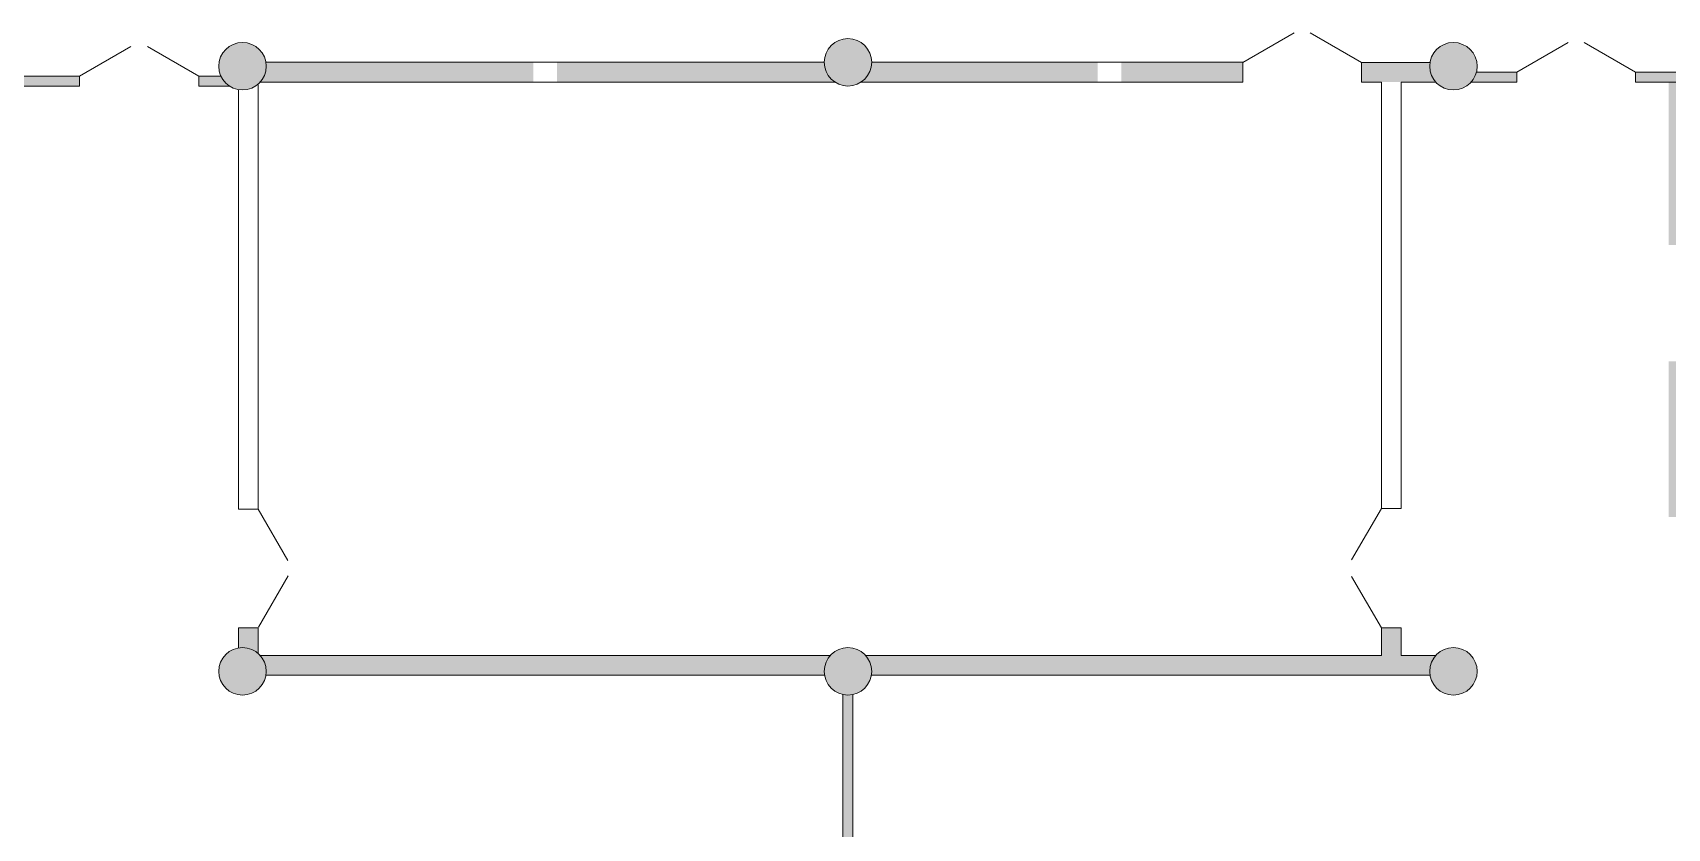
# Model space of a CAD drawing. Header units: millimetres. Extents: x 72919 to 485785, y -53256 to 338519.
# Drawn here: x 234485 to 255138, y 66390 to 76449 of the extents above; entities that cross this region are included whole.
import ezdxf

# ---------------------------------------------------------------- set-up
doc = ezdxf.new("R2010")
doc.units = ezdxf.units.MM
doc.layers.add('1', color=7, linetype='Continuous')
doc.layers.add('door', color=177, linetype='Continuous', lineweight=9)
doc.layers.add('wall', color=5, linetype='Continuous', lineweight=40)

msp = doc.modelspace()

# ---------------------------------------------------------------- hatches: boundary and pattern name
at = {"ltscale": 500, "true_color": 0x000000}
h = msp.add_hatch(color=18, dxfattribs=at)
h.dxf.hatch_style = 1
edge = h.paths.add_edge_path()
edge.add_arc((237135.43379, 76024.99944), 300, 0, 360)
h = msp.add_hatch(color=18, dxfattribs=at)
h.dxf.hatch_style = 1
edge = h.paths.add_edge_path()
edge.add_arc((244785.43379, 76074.99944), 300, 0, 360)
h = msp.add_hatch(color=18, dxfattribs=at)
h.dxf.hatch_style = 1
edge = h.paths.add_edge_path()
edge.add_arc((244785.43379, 76074.99944), 300, 0, 360)
h = msp.add_hatch(color=18, dxfattribs=at)
h.dxf.hatch_style = 1
edge = h.paths.add_edge_path()
edge.add_arc((252435.43379, 76024.99944), 300, 0, 360)
h = msp.add_hatch(color=18, dxfattribs=at)
h.dxf.hatch_style = 1
edge = h.paths.add_edge_path()
edge.add_line((237431.10379, 76075.78577), (240810.47002, 76074.99399))
edge.add_line((240810.47002, 76074.99399), (240810.39992, 75824.994))
edge.add_line((240810.39992, 75824.994), (237359.75917, 75825.80576))
edge.add_arc((237135.43379, 76024.99944), 300, 318.395960407, 369.746409949)
h = msp.add_hatch(color=18, dxfattribs=at)
h.dxf.hatch_style = 1
edge = h.paths.add_edge_path()
edge.add_arc((244788.29719, 76076.53477), 302.86615, 180.285300895, 236.151829082)
edge.add_line((244619.60255, 75824.99944), (241110.4098, 75825.03362))
edge.add_line((241110.4098, 75825.03362), (241110.46013, 76075.03361))
edge.add_line((241110.46013, 76075.03361), (244485.4348, 76075.02667))
h = msp.add_hatch(color=18, dxfattribs=at)
h.dxf.hatch_style = 1
edge = h.paths.add_edge_path()
edge.add_arc((244785.43379, 76075.80579), 300, 303.313948403, 359.845999419)
edge.add_line((245085.4327, 76074.99944), (247940.58223, 76075.00518))
edge.add_line((247940.58223, 76075.00518), (247940.58223, 75825.00518))
edge.add_line((247940.58223, 75825.00518), (244950.20167, 75824.99944))
edge.add_line((244950.20167, 75824.99944), (244950.20167, 75825.10368))
h = msp.add_hatch(color=18, dxfattribs=at)
h.dxf.hatch_style = 1
h.paths.add_polyline_path([(248240.58223, 76075.00594), (248240.58223, 75825.00594), (249774.39654, 75824.99944), (249774.39654, 76074.99944)])
h = msp.add_hatch(color=18, dxfattribs=at)
h.dxf.hatch_style = 1
edge = h.paths.add_edge_path()
edge.add_arc((252435.43379, 76024.99944), 300, 170.561970821, 222.017116669)
edge.add_line((252212.55032, 75824.19367), (251274.61496, 75824.19367))
edge.add_line((251274.61496, 75824.19367), (251274.61496, 76074.19367))
edge.add_line((251274.61496, 76074.19367), (252139.49472, 76074.19367))
h = msp.add_hatch(color=18, dxfattribs=at)
h.dxf.hatch_style = 1
h.paths.add_polyline_path([(231909.67041, 75774.99944), (231909.67278, 75899.99944), (230133.15159, 75899.99944, -0.1397327691), (230026.26502, 75774.99944)])
h.paths.add_polyline_path([(232209.67278, 75649.99944), (232209.67278, 75774.99944), (232084.67278, 75774.99944), (232084.67278, 75524.99944), (233584.6723, 75524.99944), (233584.6723, 75649.99944)])
h.paths.add_polyline_path([(233584.6723, 75455.35716), (233709.6723, 75455.35716), (233709.6723, 75599.99708), (233584.6723, 75599.99944)])
h.paths.add_polyline_path([(235075.43379, 75774.99944), (235075.43379, 75899.99944), (233709.60396, 75899.99944), (233709.60396, 75774.99944)])
h.paths.add_polyline_path([(236969.60255, 75774.99944, -0.1397327691), (236862.71598, 75899.99944), (236585.43379, 75899.99944), (236585.43379, 75774.99944)])
h.paths.add_polyline_path([(229485.43379, 75899.99944), (229383.15159, 75899.99944, -0.1397327691), (229276.26502, 75774.99944), (229485.43379, 75774.99944)])
h.paths.add_polyline_path([(229694.60255, 75774.99944, -0.1397327691), (229587.71598, 75899.99944), (229485.43379, 75899.99944), (229485.43379, 75774.99944)])
h = msp.add_hatch(color=18, dxfattribs=at)
h.dxf.hatch_style = 1
h.paths.add_polyline_path([(253235.36274, 75949.99888), (252725.90739, 75949.99888, -0.1198300253), (252659.04058, 75824.99944), (253235.36274, 75824.99944)])
h.paths.add_polyline_path([(255155.06371, 75949.99888), (254735.36274, 75949.99888), (254735.36274, 75824.99944), (255155.06134, 75824.99944)])
h.paths.add_polyline_path([(255880.68217, 75949.99888), (255155.06371, 75949.99888), (255155.06134, 75824.99944), (255880.68217, 75824.99944)])
h.paths.add_polyline_path([(255280.06134, 75824.99944), (255155.06134, 75824.99944), (255155.06134, 73764.50921), (255764.67071, 73764.50921), (255764.69643, 72294.69157), (255155.06134, 72294.69157), (255155.06134, 70324.92908), (255280.06134, 70324.92908), (255280.06134, 72169.69157), (255889.68217, 72169.69157), (255889.68217, 73889.51134), (255280.06134, 73889.51241)])
h = msp.add_hatch(color=18, dxfattribs=at)
h.dxf.hatch_style = 1
edge = h.paths.add_edge_path()
edge.add_line((237335.43379, 68923.73775), (237085.43379, 68923.73775))
edge.add_line((237085.43379, 68923.73775), (237085.43379, 68674.59717))
edge.add_arc((237046.76702, 68213.97878), 462.23849, 51.354688209, 85.201536979, ccw=False)
edge.add_line((237335.43379, 68574.99944), (237335.43379, 68923.73775))
h = msp.add_hatch(color=18, dxfattribs=at)
h.dxf.hatch_style = 1
edge = h.paths.add_edge_path()
edge.add_arc((244785.43379, 68374.99944), 300, 350.405931773, 401.810314896)
edge.add_line((245009.04058, 68574.99944), (248225.26365, 68574.99944))
edge.add_line((248225.26365, 68574.99944), (248225.26365, 68574.85018))
edge.add_line((248225.26365, 68574.85018), (248605.26365, 68574.85018))
edge.add_line((248605.26365, 68574.85018), (248605.26365, 68574.99944))
edge.add_line((248605.26365, 68574.99944), (251525.61208, 68574.99944))
edge.add_line((251525.61208, 68574.99944), (251525.61496, 68924.73832))
edge.add_line((251525.61496, 68924.73832), (251775.61208, 68924.73775))
edge.add_line((251775.61208, 68924.73775), (251775.61208, 68574.99944))
edge.add_line((251775.61208, 68574.99944), (252211.82699, 68574.99944))
edge.add_arc((252435.43379, 68374.99944), 300, 138.189685104, 189.594068227)
edge.add_line((252139.6298, 68324.99944), (248605.26365, 68324.99944))
edge.add_line((248605.26365, 68324.99944), (248605.26365, 68324.91851))
edge.add_line((248605.26365, 68324.91851), (248225.26365, 68324.91851))
edge.add_line((248225.26365, 68324.91851), (248225.26365, 68324.99944))
edge.add_line((248225.26365, 68324.99944), (245081.23777, 68324.99944))
edge = h.paths.add_edge_path()
edge.add_arc((237135.43379, 68374.99944), 300, 350.405931773, 401.810314896)
edge.add_line((237359.04058, 68574.99944), (240235.43379, 68574.99944))
edge.add_line((240235.43379, 68574.99944), (240235.43379, 68574.93111))
edge.add_line((240235.43379, 68574.93111), (240615.43379, 68574.93111))
edge.add_line((240615.43379, 68574.93111), (240615.43379, 68574.99944))
edge.add_line((240615.43379, 68574.99944), (244561.82699, 68574.99944))
edge.add_arc((244785.43379, 68374.99944), 300, 138.189685104, 189.594068227)
edge.add_line((244489.6298, 68324.99944), (240615.43379, 68325.80868))
edge.add_line((240615.43379, 68325.80868), (240615.43379, 68324.99944))
edge.add_line((240615.43379, 68324.99944), (240235.43379, 68324.99944))
edge.add_line((240235.43379, 68324.99944), (237431.23777, 68324.99944))
h = msp.add_hatch(color=18, dxfattribs=at)
h.dxf.hatch_style = 1
edge = h.paths.add_edge_path()
edge.add_arc((237135.43379, 68374.99944), 300, 0, 360)
h = msp.add_hatch(color=18, dxfattribs=at)
h.dxf.hatch_style = 1
edge = h.paths.add_edge_path()
edge.add_arc((244785.43379, 68374.99944), 300, 0, 360)
h = msp.add_hatch(color=18, dxfattribs=at)
h.dxf.hatch_style = 1
edge = h.paths.add_edge_path()
edge.add_arc((252435.43379, 68374.99944), 300, 0, 360)
h = msp.add_hatch(color=18, dxfattribs=at)
h.dxf.hatch_style = 1
h.paths.add_polyline_path([(244722.93379, 68081.58208), (244847.93379, 68081.58208), (244847.93379, 61018.41681), (244722.93379, 61018.41681)])
at = {"layer": '1', "ltscale": 500, "true_color": 0x000000}
h = msp.add_hatch(color=18, dxfattribs=at)
h.dxf.hatch_style = 1
h.paths.add_polyline_path([(237335.43379, 75726.00447), (237335.43379, 70422.92851), (237085.43379, 70422.92851), (237085.43379, 75726.00447)], flags=0)
h = msp.add_hatch(color=18, dxfattribs=at)
h.dxf.hatch_style = 1
h.paths.add_polyline_path([(251775.61208, 75774.1938), (251775.61496, 70432.92921), (251525.61496, 70432.92908), (251525.61208, 75774.19367)], flags=0)

# ---------------------------------------------------------------- linework, layer by layer
at = {"layer": 'door', "linetype": 'ByBlock', "ltscale": 100}
for p, q in [((249775.39654, 76074.1931), (250424.91559, 76449.1931)), ((251275.61208, 76074.1931), (250626.09303, 76449.1931)), ((235075.43379, 75900.80764), (235724.95284, 76275.80764)), ((236585.43379, 75900.80764), (235935.91473, 76275.80764)), ((253235.36274, 75949.99888), (253884.88179, 76324.99888)), ((254735.36274, 75949.99888), (254085.84369, 76324.99888)), ((251525.61208, 70433.92908), (251149.61208, 69784.41003)), ((237335.43379, 70423.92851), (237710.43379, 69774.40946)), ((237337.50666, 68931.6646), (237712.50666, 69581.18365)), ((251525.61208, 68924.73775), (251149.61208, 69574.2568))]:
    msp.add_line(p, q, dxfattribs=at)
at = {"layer": 'wall', "color": 18, "lineweight": 18, "ltscale": 0.007407, "true_color": 0x000000}
for p, q in [((233584.6723, 75899.99944), (235075.43379, 75899.99944)), ((235075.43379, 75899.99944), (235075.43379, 75774.19125)), ((236585.43379, 75899.99944), (236585.43379, 75774.99944)), ((236585.43379, 75899.99944), (236862.71598, 75899.99944)), ((236710.43379, 75900.80764), (236710.43379, 75899.99944)), ((252659.04058, 75824.99944), (253235.36274, 75824.99944)), ((253235.36274, 75949.99888), (252725.90739, 75949.99888)), ((253235.36274, 75824.99944), (253235.36274, 75949.99888)), ((254735.36274, 75824.99944), (254735.36274, 75949.99888)), ((255880.68217, 75949.99888), (254735.36274, 75949.99888)), ((255880.68217, 75824.99944), (254735.36274, 75824.99944)), ((233584.6723, 75774.99944), (235075.43379, 75774.99944)), ((236585.43379, 75774.99944), (236969.60255, 75774.99944)), ((244561.82699, 68574.99944), (240615.43379, 68574.99944)), ((240235.43379, 68324.99944), (237431.23777, 68324.99944)), ((244489.6298, 68324.99944), (240615.43379, 68324.99944)), ((248225.26365, 68324.99944), (245081.23777, 68324.99944)), ((252139.6298, 68324.99944), (248605.26365, 68324.99944)), ((244722.93379, 68081.58208), (244722.93379, 61018.41681)), ((244847.93379, 68081.58208), (244847.93379, 61018.41681))]:
    msp.add_line(p, q, dxfattribs=at)
for points in [[(237435.43448, 76074.99944), (240235.43379, 76074.99944), (240235.43379, 76074.99944), (240615.43379, 76074.99944), (240615.43379, 76074.99944), (244485.43612, 76074.99944)], [(249775.39656, 76074.99944), (249775.39654, 75824.99944), (248935.48744, 75824.99944), (248935.48744, 75824.99944), (248555.48744, 75824.99944), (248555.48744, 75824.99944), (244951.26502, 75824.99944)], [(245085.43379, 76074.99944), (248555.48744, 76074.99944), (248555.48744, 76074.99944), (248935.48744, 76074.99944), (248935.48744, 76074.99944), (249775.39656, 76074.99944)], [(252135.43612, 76074.1931), (251275.61208, 76074.1931), (251275.61208, 75824.99944), (251525.61208, 75824.99944), (251525.61208, 72694.99944), (251525.61208, 72694.99944), (251525.61208, 72214.99944), (251525.61208, 72214.99944), (251525.61208, 70433.92851), (251775.61208, 70433.92851), (251775.61208, 72214.99944), (251775.61208, 72214.99946), (251775.61208, 72694.99946), (251775.61208, 72694.99944), (251775.61309, 75824.99944), (252211.82699, 75824.99944)], [(237335.43379, 75801.39265), (237335.43379, 72474.65918), (237335.43379, 72474.65918), (237335.43379, 72094.65918), (237335.43379, 72094.65918), (237335.43379, 70423.92851), (237085.43379, 70423.92851), (237085.43379, 72094.65918), (237085.43379, 72094.65918), (237085.43379, 72474.65918), (237085.43379, 72474.65918), (237085.43379, 75726.00447)], [(244619.60255, 75824.99944), (240615.43379, 75824.99944), (240615.43379, 75825.06778), (240235.43379, 75825.06778), (240235.43379, 75824.99944), (237359.04058, 75824.99944)], [(252211.82699, 75824.99944), (251775.61496, 75824.99944), (251775.61496, 72693.75363)], [(237335.43379, 68598.60624), (237335.43379, 68924.73775), (237085.43379, 68924.73775), (237085.43379, 68674.59717)], [(245009.04058, 68574.99944), (248225.26365, 68574.99944), (248225.26365, 68574.85018), (248605.26365, 68574.85018), (248605.26365, 68574.99944), (251525.61208, 68574.99944), (251525.61208, 68924.73775), (251775.61208, 68924.73775), (251775.61208, 68574.99944), (252211.82699, 68574.99944)], [(251525.61496, 68625.00001), (251525.61496, 68924.73832), (251775.61496, 68924.73832), (251775.61496, 68625.00001)], [(240235.43379, 68574.99944), (237359.04058, 68574.99944)], [(240235.43379, 68574.99944), (240245.40916, 68574.93111), (240625.40916, 68574.93111), (240615.43379, 68574.99944)], [(240615.43379, 68325.80868), (240615.43379, 68324.99944), (240235.43379, 68324.99944), (240235.43379, 68325.80868)], [(248605.26365, 68324.99944), (248605.26365, 68324.91851), (248225.26365, 68324.91851), (248225.26365, 68324.91851)]]:
    msp.add_lwpolyline(points, dxfattribs=at)
for centre in [(237135.43379, 76024.99944), (244785.43379, 76074.99944), (252435.43379, 76024.99944), (237135.43379, 68374.99944), (244785.43379, 68374.99944), (252435.43379, 68374.99944)]:
    msp.add_circle(centre, 300, dxfattribs=at)

doc.saveas('drawing.dxf')
